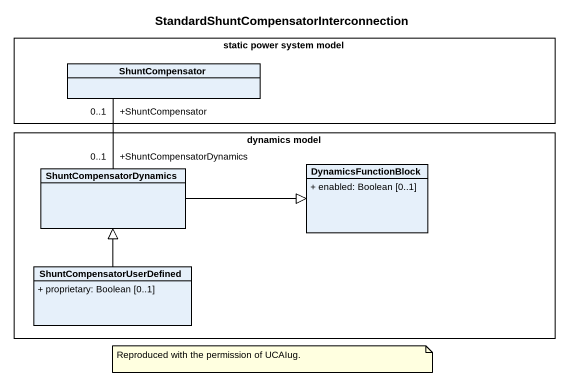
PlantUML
@startuml
title StandardShuntCompensatorInterconnection
hide circle
hide empty members
skinparam classAttributeIconSize 0
rectangle "static power system model" as static_power_system_model {
  class ShuntCompensator
}
rectangle "dynamics model" as dynamics_model {
  class ShuntCompensatorDynamics
  class DynamicsFunctionBlock {
    + enabled: Boolean [0..1]
  }
  class ShuntCompensatorUserDefined {
    + proprietary: Boolean [0..1]
  }
}
ShuntCompensatorDynamics "+ShuntCompensatorDynamics\n0..1" -up- "+ShuntCompensator\n0..1" ShuntCompensator
ShuntCompensatorDynamics -right-|> DynamicsFunctionBlock
ShuntCompensatorUserDefined -up-|> ShuntCompensatorDynamics
note as N1
  Reproduced with the permission of UCAIug.
end note
@enduml
